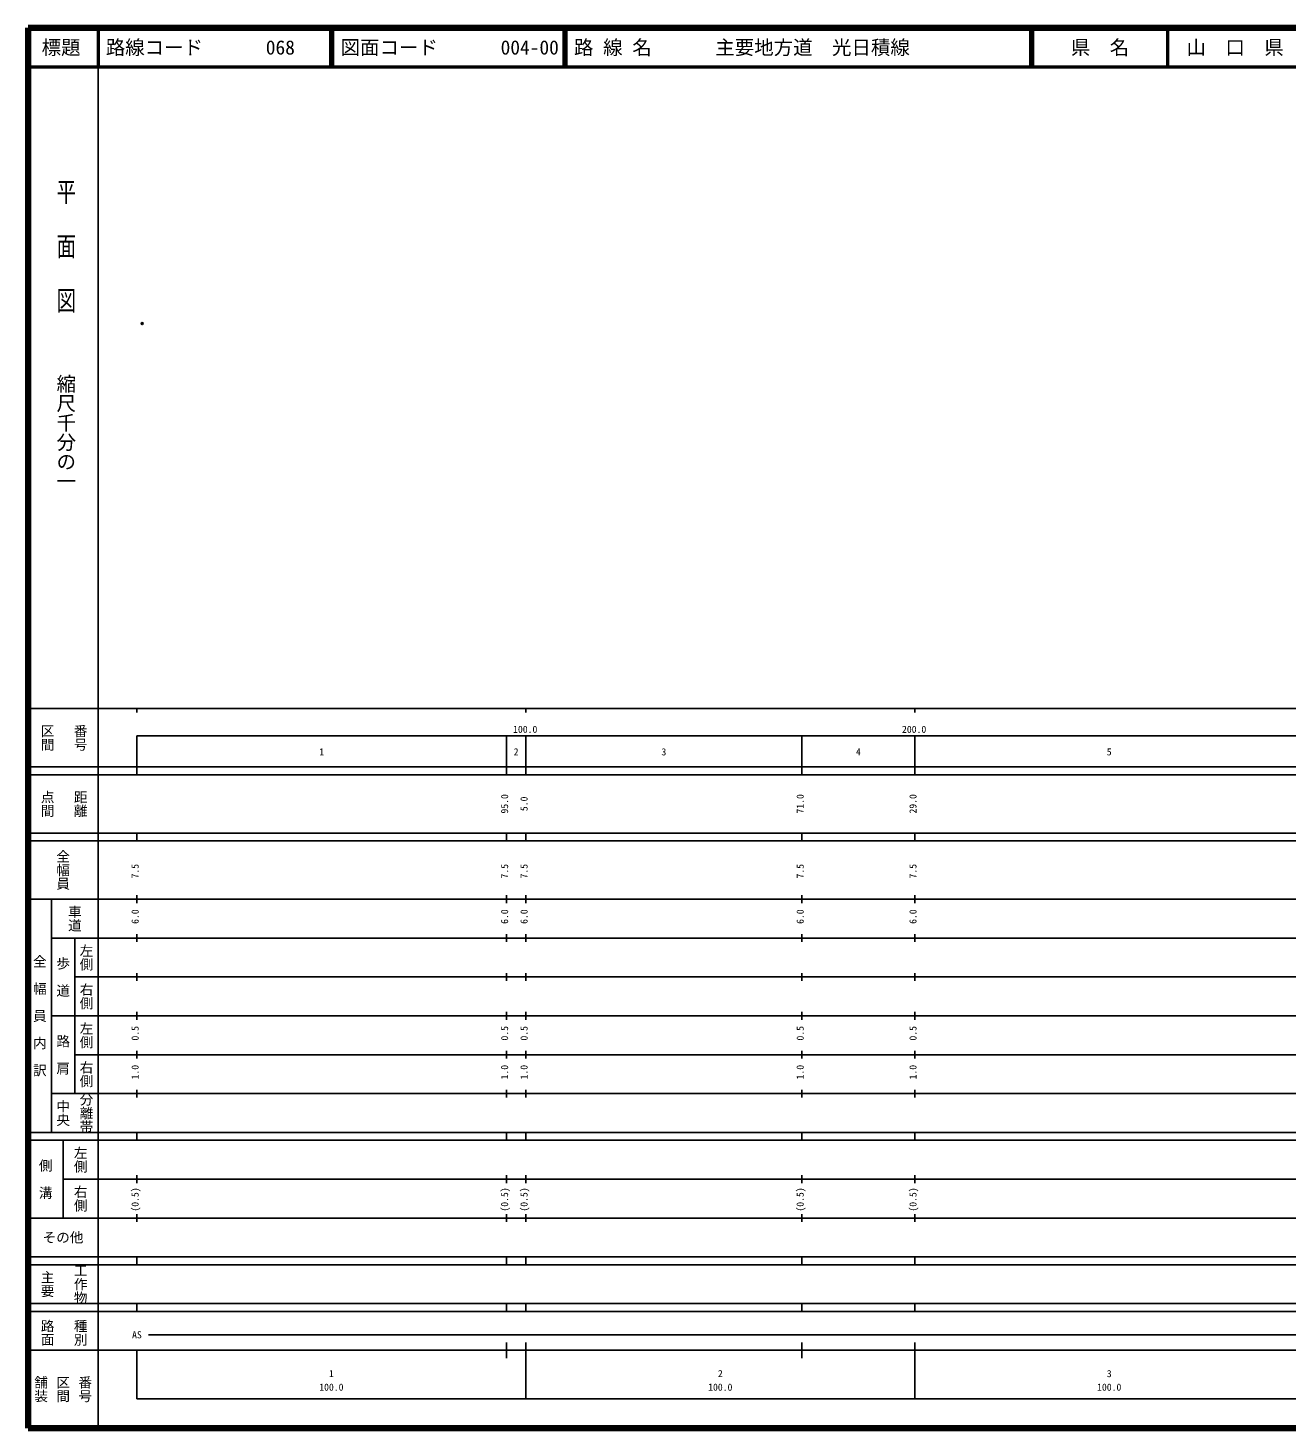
# Model space of a CAD drawing. Units: millimetres on the paper. Extents: x 40 to 680, y 20 to 380.
# Drawn here: x 40 to 363.7, y 20 to 380 of the extents above; entities that cross this region are included whole.
import ezdxf
from ezdxf.enums import TextEntityAlignment as Align

# ---------------------------------------------------------------- set-up
doc = ezdxf.new("R2010")
doc.units = ezdxf.units.MM
doc.header["$PDMODE"] = 32
doc.header["$PDSIZE"] = 0.5
doc.layers.add('M-OTRS', color=6, linetype='Continuous')
doc.layers.add('M-TTL-TXT', color=7, linetype='Continuous')
for name, color, linetype, lineweight in [('M-TTL', 2, 'Continuous', 140), ('M-TTL-BAND', 7, 'Continuous', 25), ('M-TTL-LINE', 7, 'Continuous', 50)]:
    doc.layers.add(name, color=color, linetype=linetype, lineweight=lineweight)
doc.styles.add('@ＭＳ ゴシック', font='')
doc.styles.add('ＭＳ ゴシック', font='')
doc.styles.get('@ＭＳ ゴシック').set_extended_font_data('@MS Gothic')
doc.styles.get('ＭＳ ゴシック').set_extended_font_data('MS Gothic')

msp = doc.modelspace()

# ---------------------------------------------------------------- linework, layer by layer
at = {"layer": 'M-OTRS'}
msp.add_point((69.383, 303.993), dxfattribs=at)
at = {"layer": 'M-TTL'}
for p, q in [((40, 380), (40, 20)), ((680, 380), (40, 380)), ((40, 20), (680, 20))]:
    msp.add_line(p, q, dxfattribs=at)
at = {"layer": 'M-TTL-BAND'}
for p, q in [((58, 370), (58, 20)), ((40, 205), (579, 205)), ((68, 205), (68, 204)), ((168, 205), (168, 204)), ((268, 205), (268, 204)), ((68, 198), (579, 198)), ((68, 198), (68, 188)), ((163, 188), (163, 198)), ((168, 188), (168, 198)), ((239, 188), (239, 198)), ((268, 188), (268, 198)), ((40, 190), (579, 190)), ((40, 188), (579, 188)), ((40, 173), (579, 173)), ((68, 171), (68, 173)), ((163, 171), (163, 173)), ((168, 171), (168, 173)), ((239, 171), (239, 173)), ((268, 171), (268, 173)), ((40, 171), (579, 171)), ((40, 156), (579, 156)), ((46, 96), (46, 156)), ((68, 155), (68, 157)), ((163, 155), (163, 157)), ((168, 155), (168, 157)), ((239, 155), (239, 157)), ((268, 155), (268, 157)), ((46, 146), (579, 146)), ((52, 146), (52, 106)), ((68, 145), (68, 147)), ((163, 145), (163, 147)), ((168, 145), (168, 147)), ((239, 145), (239, 147)), ((268, 145), (268, 147)), ((68, 135), (68, 137)), ((163, 135), (163, 137)), ((168, 135), (168, 137)), ((239, 135), (239, 137)), ((268, 135), (268, 137)), ((52, 136), (579, 136)), ((46, 126), (579, 126)), ((68, 125), (68, 127)), ((163, 125), (163, 127)), ((168, 125), (168, 127)), ((239, 125), (239, 127)), ((268, 125), (268, 127)), ((52, 116), (579, 116)), ((68, 115), (68, 117)), ((163, 115), (163, 117)), ((168, 115), (168, 117)), ((239, 115), (239, 117)), ((268, 115), (268, 117)), ((46, 106), (579, 106)), ((68, 105), (68, 107)), ((163, 105), (163, 107)), ((168, 105), (168, 107)), ((239, 105), (239, 107)), ((268, 105), (268, 107)), ((40, 96), (579, 96)), ((40, 94), (579, 94)), ((49, 94), (49, 74)), ((68, 94), (68, 96)), ((163, 94), (163, 96)), ((168, 94), (168, 96)), ((239, 94), (239, 96)), ((268, 94), (268, 96)), ((49, 84), (579, 84)), ((68, 83), (68, 85)), ((163, 83), (163, 85)), ((168, 83), (168, 85)), ((239, 83), (239, 85)), ((268, 83), (268, 85)), ((40, 74), (579, 74)), ((68, 73), (68, 75)), ((163, 73), (163, 75)), ((168, 73), (168, 75)), ((239, 73), (239, 75)), ((268, 73), (268, 75)), ((40, 64), (579, 64)), ((40, 62), (579, 62)), ((68, 62), (68, 64)), ((163, 62), (163, 64)), ((168, 62), (168, 64)), ((239, 62), (239, 64)), ((268, 62), (268, 64)), ((40, 52), (579, 52)), ((68, 50), (68, 52)), ((163, 50), (163, 52)), ((168, 50), (168, 52)), ((239, 50), (239, 52)), ((268, 50), (268, 52)), ((40, 50), (579, 50)), ((71, 44), (565, 44)), ((40, 40), (579, 40)), ((68, 40), (68, 27.5)), ((163, 38), (163, 42)), ((168, 27.5), (168, 42)), ((239, 38), (239, 42)), ((268, 27.5), (268, 42)), ((68, 27.5), (579, 27.5))]:
    msp.add_line(p, q, dxfattribs=at)
at = {"layer": 'M-TTL-LINE'}
for p, q in [((58, 380), (58, 370)), ((117.75, 380), (117.75, 370)), ((118.25, 380), (118.25, 370)), ((177.75, 380), (177.75, 370)), ((178.25, 380), (178.25, 370)), ((297.75, 380), (297.75, 370)), ((298.25, 380), (298.25, 370)), ((333, 380), (333, 370)), ((40, 370), (680, 370))]:
    msp.add_line(p, q, dxfattribs=at)

# ---------------------------------------------------------------- texts
at = {"layer": 'M-TTL-BAND', "style": '@ＭＳ ゴシック', "width": 1.4}
msp.add_text('平  面  図', height=3.666, rotation=270, dxfattribs=at).set_placement((49.777, 306.475), align=Align.MIDDLE_RIGHT)
at = {"layer": 'M-TTL-BAND', "style": '@ＭＳ ゴシック'}
msp.add_text('縮尺千分の一', height=3.666, rotation=270, dxfattribs=at).set_placement((49.777, 261.03), align=Align.MIDDLE_RIGHT)
for s, p in [('区間', (45, 197.5)), ('番号', (53.5, 197.5)), ('点間', (45, 180.5)), ('距離', (53.5, 180.5)), ('全幅員', (49, 163.5)), ('車道', (52, 151)), ('左側', (55, 141)), ('全\u3000幅\u3000員\u3000内\u3000訳', (43, 126)), ('歩\u3000道', (49, 136)), ('右側', (55, 131)), ('左側', (55, 121)), ('路\u3000肩', (49, 116)), ('右側', (55, 111)), ('分離帯', (55, 101)), ('中央', (49, 101)), ('左側', (53.5, 89)), ('側\u3000溝', (44.5, 84)), ('右側', (53.5, 79)), ('工作物', (53.5, 57)), ('主要', (45, 57)), ('路面', (45, 44.5)), ('種別', (53.5, 44.5)), ('舗装', (43.333, 30)), ('区間', (49, 30)), ('番号', (54.667, 30))]:
    msp.add_text(s, height=2.566, rotation=270, dxfattribs=at).set_placement(p, align=Align.MIDDLE_CENTER)
at = {"layer": 'M-TTL-BAND', "style": 'ＭＳ ゴシック'}
for s, p in [('100.0', (167.844, 198.195)), ('200.0', (267.844, 198.195)), ('1', (115.5, 192.405)), ('2', (165.5, 192.405)), ('3', (203.5, 192.405)), ('4', (253.5, 192.405)), ('5', (318, 192.405)), ('AS', (68, 42.5)), ('1', (118, 32.523)), ('2', (218, 32.523)), ('3', (318, 32.523)), ('100.0', (118, 29.033)), ('100.0', (218, 29.033)), ('100.0', (318, 29.033))]:
    msp.add_text(s, height=1.833, dxfattribs=at).set_placement(p, align=Align.BOTTOM_CENTER)
for s, p in [('95.0', (164, 180.5)), ('5.0', (169, 180.5)), ('71.0', (240, 180.5)), ('29.0', (269, 180.5)), ('7.5', (69, 163.174)), ('7.5', (164, 163.174)), ('7.5', (169, 163.174)), ('7.5', (240, 163.174)), ('7.5', (269, 163.174)), ('6.0', (69, 151.5)), ('6.0', (164, 151.5)), ('6.0', (169, 151.5)), ('6.0', (240, 151.5)), ('6.0', (269, 151.5)), ('0.5', (69, 121.5)), ('0.5', (164, 121.5)), ('0.5', (169, 121.5)), ('0.5', (240, 121.5)), ('0.5', (269, 121.5)), ('1.0', (69, 111.5)), ('1.0', (164, 111.5)), ('1.0', (169, 111.5)), ('1.0', (240, 111.5)), ('1.0', (269, 111.5)), ('(0.5)', (69, 78.764)), ('(0.5)', (164, 78.764)), ('(0.5)', (169, 78.764)), ('(0.5)', (240, 78.764)), ('(0.5)', (269, 78.764))]:
    msp.add_text(s, height=1.833, rotation=90, dxfattribs=at).set_placement(p, align=Align.BOTTOM_CENTER)
msp.add_text('その他', height=2.566, dxfattribs=at).set_placement((49, 69), align=Align.MIDDLE_CENTER)
at = {"layer": 'M-TTL-TXT', "style": 'ＭＳ ゴシック'}
for s, p in [('標題', (48.5, 375)), ('県\u3000名', (315.625, 375)), ('山\u3000口\u3000県', (350.375, 375))]:
    msp.add_text(s, height=3.666, dxfattribs=at).set_placement(p, align=Align.MIDDLE_CENTER)
for s, p in [('路線コード', (60, 375)), ('068', (101.142, 375)), ('図面コード', (120.38, 375)), ('004-00', (161.521, 375)), ('路 線 名', (180.38, 375)), ('主要地方道\u3000光日積線', (216.734, 375))]:
    msp.add_text(s, height=3.666, dxfattribs=at).set_placement(p, align=Align.MIDDLE_LEFT)

doc.saveas('drawing.dxf')
